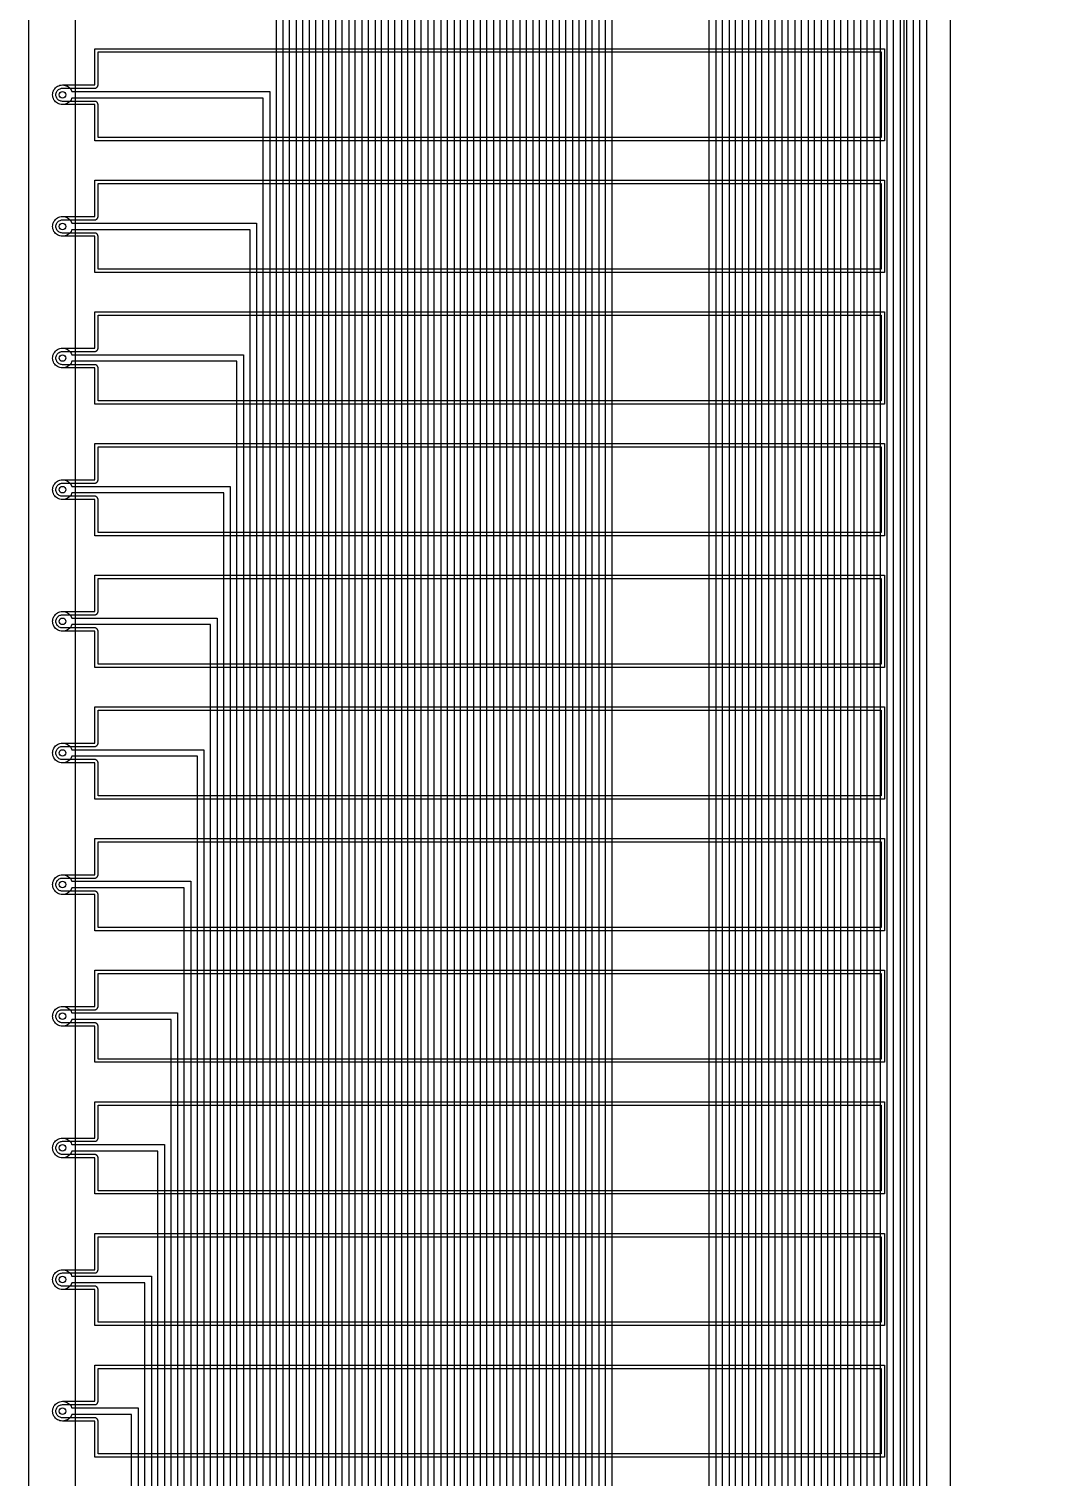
# Model space of a CAD drawing. Header units: millimetres. Extents: x -10 to 140, y -22 to 118.
# Drawn here: x -7.46 to 8.18, y 17.59 to 39.59 of the extents above; entities that cross this region are included whole.
import ezdxf

# ---------------------------------------------------------------- set-up
doc = ezdxf.new("R2010")
doc.units = ezdxf.units.MM
for name, color, linetype in [('COVERLAY_OPEN_L1', 3, 'Continuous'), ('CU_L1', 1, 'Continuous'), ('CU_L2', 5, 'Continuous'), ('OUTLINE', 7, 'Continuous'), ('VELOSTAT', 2, 'Continuous'), ('VIA', 6, 'Continuous')]:
    doc.layers.add(name, color=color, linetype=linetype)

msp = doc.modelspace()

# ---------------------------------------------------------------- linework, layer by layer
at = {"layer": 'COVERLAY_OPEN_L1'}
for points in [[(-7.037, 38.54), (-7.042, 38.551), (-7.046, 38.564), (-7.049, 38.576), (-7.05, 38.59), (-7.049, 38.603), (-7.046, 38.615), (-7.042, 38.628), (-7.037, 38.639), (-7.029, 38.65), (-7.021, 38.66), (-7.011, 38.669), (-7, 38.676), (-6.988, 38.682), (-6.976, 38.686), (-6.963, 38.689), (-6.948, 38.69), (-6.46, 38.69), (-6.455, 38.69), (-6.45, 38.69), (-6.445, 38.692), (-6.441, 38.693), (-6.436, 38.695), (-6.432, 38.698), (-6.428, 38.701), (-6.425, 38.704), (-6.421, 38.708), (-6.418, 38.712), (-6.416, 38.716), (-6.414, 38.72), (-6.412, 38.725), (-6.411, 38.73), (-6.41, 38.735), (-6.41, 38.739), (-6.41, 39.24), (5.49, 39.24), (5.49, 37.939), (-6.41, 37.939), (-6.41, 38.44), (-6.41, 38.444), (-6.411, 38.449), (-6.412, 38.454), (-6.414, 38.459), (-6.416, 38.463), (-6.418, 38.467), (-6.421, 38.471), (-6.425, 38.475), (-6.428, 38.478), (-6.432, 38.481), (-6.436, 38.484), (-6.441, 38.486), (-6.445, 38.487), (-6.45, 38.489), (-6.455, 38.489), (-6.46, 38.489), (-6.948, 38.489), (-6.963, 38.49), (-6.976, 38.493), (-6.988, 38.497), (-7, 38.503), (-7.011, 38.51), (-7.021, 38.519), (-7.029, 38.529), (-7.037, 38.54)], [(-7.037, 36.54), (-7.042, 36.551), (-7.046, 36.564), (-7.049, 36.576), (-7.05, 36.59), (-7.049, 36.603), (-7.046, 36.615), (-7.042, 36.628), (-7.037, 36.639), (-7.029, 36.65), (-7.021, 36.66), (-7.011, 36.669), (-7, 36.676), (-6.988, 36.682), (-6.976, 36.686), (-6.963, 36.689), (-6.948, 36.69), (-6.46, 36.69), (-6.455, 36.69), (-6.45, 36.69), (-6.445, 36.692), (-6.441, 36.693), (-6.436, 36.695), (-6.432, 36.698), (-6.428, 36.701), (-6.425, 36.704), (-6.421, 36.708), (-6.418, 36.712), (-6.416, 36.716), (-6.414, 36.72), (-6.412, 36.725), (-6.411, 36.73), (-6.41, 36.735), (-6.41, 36.739), (-6.41, 37.24), (5.49, 37.24), (5.49, 35.939), (-6.41, 35.939), (-6.41, 36.44), (-6.41, 36.444), (-6.411, 36.449), (-6.412, 36.454), (-6.414, 36.459), (-6.416, 36.463), (-6.418, 36.467), (-6.421, 36.471), (-6.425, 36.475), (-6.428, 36.478), (-6.432, 36.481), (-6.436, 36.484), (-6.441, 36.486), (-6.445, 36.487), (-6.45, 36.489), (-6.455, 36.489), (-6.46, 36.489), (-6.948, 36.489), (-6.963, 36.49), (-6.976, 36.493), (-6.988, 36.497), (-7, 36.503), (-7.011, 36.51), (-7.021, 36.519), (-7.029, 36.529), (-7.037, 36.54)], [(-7.037, 34.54), (-7.042, 34.551), (-7.046, 34.564), (-7.049, 34.576), (-7.05, 34.59), (-7.049, 34.603), (-7.046, 34.615), (-7.042, 34.628), (-7.037, 34.639), (-7.029, 34.65), (-7.021, 34.66), (-7.011, 34.669), (-7, 34.676), (-6.988, 34.682), (-6.976, 34.686), (-6.963, 34.689), (-6.948, 34.69), (-6.46, 34.69), (-6.455, 34.69), (-6.45, 34.69), (-6.445, 34.692), (-6.441, 34.693), (-6.436, 34.695), (-6.432, 34.698), (-6.428, 34.701), (-6.425, 34.704), (-6.421, 34.708), (-6.418, 34.712), (-6.416, 34.716), (-6.414, 34.72), (-6.412, 34.725), (-6.411, 34.73), (-6.41, 34.735), (-6.41, 34.739), (-6.41, 35.24), (5.49, 35.24), (5.49, 33.939), (-6.41, 33.939), (-6.41, 34.44), (-6.41, 34.444), (-6.411, 34.449), (-6.412, 34.454), (-6.414, 34.459), (-6.416, 34.463), (-6.418, 34.467), (-6.421, 34.471), (-6.425, 34.475), (-6.428, 34.478), (-6.432, 34.481), (-6.436, 34.484), (-6.441, 34.486), (-6.445, 34.487), (-6.45, 34.489), (-6.455, 34.489), (-6.46, 34.489), (-6.948, 34.489), (-6.963, 34.49), (-6.976, 34.493), (-6.988, 34.497), (-7, 34.503), (-7.011, 34.51), (-7.021, 34.519), (-7.029, 34.529), (-7.037, 34.54)], [(-7.037, 32.54), (-7.042, 32.551), (-7.046, 32.564), (-7.049, 32.576), (-7.05, 32.59), (-7.049, 32.603), (-7.046, 32.615), (-7.042, 32.628), (-7.037, 32.639), (-7.029, 32.65), (-7.021, 32.66), (-7.011, 32.669), (-7, 32.676), (-6.988, 32.682), (-6.976, 32.686), (-6.963, 32.689), (-6.948, 32.69), (-6.46, 32.69), (-6.455, 32.69), (-6.45, 32.69), (-6.445, 32.692), (-6.441, 32.693), (-6.436, 32.695), (-6.432, 32.698), (-6.428, 32.701), (-6.425, 32.704), (-6.421, 32.708), (-6.418, 32.712), (-6.416, 32.716), (-6.414, 32.72), (-6.412, 32.725), (-6.411, 32.73), (-6.41, 32.735), (-6.41, 32.739), (-6.41, 33.24), (5.49, 33.24), (5.49, 31.94), (-6.41, 31.94), (-6.41, 32.44), (-6.41, 32.444), (-6.411, 32.449), (-6.412, 32.454), (-6.414, 32.459), (-6.416, 32.463), (-6.418, 32.467), (-6.421, 32.471), (-6.425, 32.475), (-6.428, 32.478), (-6.432, 32.481), (-6.436, 32.484), (-6.441, 32.486), (-6.445, 32.487), (-6.45, 32.489), (-6.455, 32.489), (-6.46, 32.489), (-6.948, 32.489), (-6.963, 32.49), (-6.976, 32.493), (-6.988, 32.497), (-7, 32.503), (-7.011, 32.51), (-7.021, 32.519), (-7.029, 32.529), (-7.037, 32.54)], [(-7.029, 30.529), (-7.037, 30.54), (-7.042, 30.551), (-7.046, 30.564), (-7.049, 30.576), (-7.05, 30.59), (-7.049, 30.603), (-7.046, 30.615), (-7.042, 30.628), (-7.037, 30.639), (-7.029, 30.65), (-7.021, 30.66), (-7.011, 30.669), (-7, 30.676), (-6.988, 30.682), (-6.976, 30.686), (-6.963, 30.689), (-6.948, 30.69), (-6.46, 30.69), (-6.455, 30.69), (-6.45, 30.69), (-6.445, 30.692), (-6.441, 30.693), (-6.436, 30.695), (-6.432, 30.698), (-6.428, 30.701), (-6.425, 30.704), (-6.421, 30.708), (-6.418, 30.712), (-6.416, 30.716), (-6.414, 30.72), (-6.412, 30.725), (-6.411, 30.73), (-6.41, 30.735), (-6.41, 30.74), (-6.41, 31.24), (5.49, 31.24), (5.49, 29.94), (-6.41, 29.94), (-6.41, 30.44), (-6.41, 30.444), (-6.411, 30.449), (-6.412, 30.454), (-6.414, 30.459), (-6.416, 30.463), (-6.418, 30.467), (-6.421, 30.471), (-6.425, 30.475), (-6.428, 30.478), (-6.432, 30.481), (-6.436, 30.484), (-6.441, 30.486), (-6.445, 30.487), (-6.45, 30.489), (-6.455, 30.489), (-6.46, 30.49), (-6.948, 30.49), (-6.963, 30.49), (-6.976, 30.493), (-6.988, 30.497), (-7, 30.503), (-7.011, 30.51), (-7.021, 30.519), (-7.029, 30.529)], [(-7.037, 28.54), (-7.042, 28.551), (-7.046, 28.564), (-7.049, 28.576), (-7.05, 28.59), (-7.049, 28.603), (-7.046, 28.615), (-7.042, 28.628), (-7.037, 28.639), (-7.029, 28.65), (-7.021, 28.66), (-7.011, 28.669), (-7, 28.676), (-6.988, 28.682), (-6.976, 28.686), (-6.963, 28.689), (-6.948, 28.69), (-6.46, 28.69), (-6.455, 28.69), (-6.45, 28.69), (-6.445, 28.692), (-6.441, 28.693), (-6.436, 28.695), (-6.432, 28.698), (-6.428, 28.701), (-6.425, 28.704), (-6.421, 28.708), (-6.418, 28.712), (-6.416, 28.716), (-6.414, 28.72), (-6.412, 28.725), (-6.411, 28.73), (-6.41, 28.735), (-6.41, 28.74), (-6.41, 29.24), (5.49, 29.24), (5.49, 27.94), (-6.41, 27.94), (-6.41, 28.44), (-6.41, 28.444), (-6.411, 28.449), (-6.412, 28.454), (-6.414, 28.459), (-6.416, 28.463), (-6.418, 28.467), (-6.421, 28.471), (-6.425, 28.475), (-6.428, 28.478), (-6.432, 28.481), (-6.436, 28.484), (-6.441, 28.486), (-6.445, 28.487), (-6.45, 28.489), (-6.455, 28.489), (-6.46, 28.49), (-6.948, 28.49), (-6.963, 28.49), (-6.976, 28.493), (-6.988, 28.497), (-7, 28.503), (-7.011, 28.51), (-7.021, 28.519), (-7.029, 28.529), (-7.037, 28.54)], [(-7.037, 26.54), (-7.042, 26.551), (-7.046, 26.564), (-7.049, 26.576), (-7.05, 26.59), (-7.049, 26.603), (-7.046, 26.615), (-7.042, 26.628), (-7.037, 26.639), (-7.029, 26.65), (-7.021, 26.66), (-7.011, 26.669), (-7, 26.676), (-6.988, 26.682), (-6.976, 26.686), (-6.963, 26.689), (-6.948, 26.69), (-6.46, 26.69), (-6.455, 26.69), (-6.45, 26.69), (-6.445, 26.692), (-6.441, 26.693), (-6.436, 26.695), (-6.432, 26.698), (-6.428, 26.701), (-6.425, 26.704), (-6.421, 26.708), (-6.418, 26.712), (-6.416, 26.716), (-6.414, 26.72), (-6.412, 26.725), (-6.411, 26.73), (-6.41, 26.735), (-6.41, 26.74), (-6.41, 27.24), (5.49, 27.24), (5.49, 25.94), (-6.41, 25.94), (-6.41, 26.44), (-6.41, 26.444), (-6.411, 26.449), (-6.412, 26.454), (-6.414, 26.459), (-6.416, 26.463), (-6.418, 26.467), (-6.421, 26.471), (-6.425, 26.475), (-6.428, 26.478), (-6.432, 26.481), (-6.436, 26.484), (-6.441, 26.486), (-6.445, 26.487), (-6.45, 26.489), (-6.455, 26.489), (-6.46, 26.49), (-6.948, 26.49), (-6.963, 26.49), (-6.976, 26.493), (-6.988, 26.497), (-7, 26.503), (-7.011, 26.51), (-7.021, 26.519), (-7.029, 26.529), (-7.037, 26.54)], [(-7.037, 24.54), (-7.042, 24.551), (-7.046, 24.564), (-7.049, 24.576), (-7.05, 24.59), (-7.049, 24.603), (-7.046, 24.615), (-7.042, 24.628), (-7.037, 24.639), (-7.029, 24.65), (-7.021, 24.66), (-7.011, 24.669), (-7, 24.676), (-6.988, 24.682), (-6.976, 24.686), (-6.963, 24.689), (-6.948, 24.69), (-6.46, 24.69), (-6.455, 24.69), (-6.45, 24.69), (-6.445, 24.692), (-6.441, 24.693), (-6.436, 24.695), (-6.432, 24.698), (-6.428, 24.701), (-6.425, 24.704), (-6.421, 24.708), (-6.418, 24.712), (-6.416, 24.716), (-6.414, 24.72), (-6.412, 24.725), (-6.411, 24.73), (-6.41, 24.735), (-6.41, 24.74), (-6.41, 25.24), (5.49, 25.24), (5.49, 23.94), (-6.41, 23.94), (-6.41, 24.44), (-6.41, 24.444), (-6.411, 24.449), (-6.412, 24.454), (-6.414, 24.459), (-6.416, 24.463), (-6.418, 24.467), (-6.421, 24.471), (-6.425, 24.475), (-6.428, 24.478), (-6.432, 24.481), (-6.436, 24.484), (-6.441, 24.486), (-6.445, 24.487), (-6.45, 24.489), (-6.455, 24.489), (-6.46, 24.49), (-6.948, 24.49), (-6.963, 24.49), (-6.976, 24.493), (-6.988, 24.497), (-7, 24.503), (-7.011, 24.51), (-7.021, 24.519), (-7.029, 24.529), (-7.037, 24.54)], [(-7.037, 22.54), (-7.042, 22.551), (-7.046, 22.564), (-7.049, 22.576), (-7.05, 22.59), (-7.049, 22.603), (-7.046, 22.615), (-7.042, 22.628), (-7.037, 22.639), (-7.029, 22.65), (-7.021, 22.66), (-7.011, 22.669), (-7, 22.676), (-6.988, 22.682), (-6.976, 22.686), (-6.963, 22.689), (-6.948, 22.69), (-6.46, 22.69), (-6.455, 22.69), (-6.45, 22.69), (-6.445, 22.692), (-6.441, 22.693), (-6.436, 22.695), (-6.432, 22.698), (-6.428, 22.701), (-6.425, 22.704), (-6.421, 22.708), (-6.418, 22.712), (-6.416, 22.716), (-6.414, 22.72), (-6.412, 22.725), (-6.411, 22.73), (-6.41, 22.735), (-6.41, 22.74), (-6.41, 23.24), (5.49, 23.24), (5.49, 21.94), (-6.41, 21.94), (-6.41, 22.44), (-6.41, 22.444), (-6.411, 22.449), (-6.412, 22.454), (-6.414, 22.459), (-6.416, 22.463), (-6.418, 22.467), (-6.421, 22.471), (-6.425, 22.475), (-6.428, 22.478), (-6.432, 22.481), (-6.436, 22.484), (-6.441, 22.486), (-6.445, 22.487), (-6.45, 22.489), (-6.455, 22.489), (-6.46, 22.49), (-6.948, 22.49), (-6.963, 22.49), (-6.976, 22.493), (-6.988, 22.497), (-7, 22.503), (-7.011, 22.51), (-7.021, 22.519), (-7.029, 22.529), (-7.037, 22.54)], [(-7.037, 20.54), (-7.042, 20.551), (-7.046, 20.564), (-7.049, 20.576), (-7.05, 20.59), (-7.049, 20.603), (-7.046, 20.615), (-7.042, 20.628), (-7.037, 20.639), (-7.029, 20.65), (-7.021, 20.66), (-7.011, 20.669), (-7, 20.676), (-6.988, 20.682), (-6.976, 20.686), (-6.963, 20.689), (-6.948, 20.69), (-6.46, 20.69), (-6.455, 20.69), (-6.45, 20.69), (-6.445, 20.692), (-6.441, 20.693), (-6.436, 20.695), (-6.432, 20.698), (-6.428, 20.701), (-6.425, 20.704), (-6.421, 20.708), (-6.418, 20.712), (-6.416, 20.716), (-6.414, 20.72), (-6.412, 20.725), (-6.411, 20.73), (-6.41, 20.735), (-6.41, 20.74), (-6.41, 21.24), (5.49, 21.24), (5.49, 19.94), (-6.41, 19.94), (-6.41, 20.44), (-6.41, 20.444), (-6.411, 20.449), (-6.412, 20.454), (-6.414, 20.459), (-6.416, 20.463), (-6.418, 20.467), (-6.421, 20.471), (-6.425, 20.475), (-6.428, 20.478), (-6.432, 20.481), (-6.436, 20.484), (-6.441, 20.486), (-6.445, 20.487), (-6.45, 20.489), (-6.455, 20.489), (-6.46, 20.49), (-6.948, 20.49), (-6.963, 20.49), (-6.976, 20.493), (-6.988, 20.497), (-7, 20.503), (-7.011, 20.51), (-7.021, 20.519), (-7.029, 20.529), (-7.037, 20.54)], [(-7.037, 18.54), (-7.042, 18.551), (-7.046, 18.564), (-7.049, 18.576), (-7.05, 18.59), (-7.049, 18.603), (-7.046, 18.615), (-7.042, 18.628), (-7.037, 18.639), (-7.029, 18.65), (-7.021, 18.66), (-7.011, 18.669), (-7, 18.676), (-6.988, 18.682), (-6.976, 18.686), (-6.963, 18.689), (-6.948, 18.69), (-6.46, 18.69), (-6.455, 18.69), (-6.45, 18.69), (-6.445, 18.692), (-6.441, 18.693), (-6.436, 18.695), (-6.432, 18.698), (-6.428, 18.701), (-6.425, 18.704), (-6.421, 18.708), (-6.418, 18.712), (-6.416, 18.716), (-6.414, 18.72), (-6.412, 18.725), (-6.411, 18.73), (-6.41, 18.735), (-6.41, 18.74), (-6.41, 19.24), (5.49, 19.24), (5.49, 17.94), (-6.41, 17.94), (-6.41, 18.44), (-6.41, 18.444), (-6.411, 18.449), (-6.412, 18.454), (-6.414, 18.459), (-6.416, 18.463), (-6.418, 18.467), (-6.421, 18.471), (-6.425, 18.475), (-6.428, 18.478), (-6.432, 18.481), (-6.436, 18.484), (-6.441, 18.486), (-6.445, 18.487), (-6.45, 18.489), (-6.455, 18.489), (-6.46, 18.49), (-6.948, 18.49), (-6.963, 18.49), (-6.976, 18.493), (-6.988, 18.497), (-7, 18.503), (-7.011, 18.51), (-7.021, 18.519), (-7.029, 18.529), (-7.037, 18.54)]]:
    msp.add_lwpolyline(points, close=True, dxfattribs=at)
at = {"layer": 'CU_L1'}
for points in [[(-6.97, 38.441), (-6.989, 38.445), (-7.007, 38.451), (-7.025, 38.46), (-7.041, 38.47), (-7.056, 38.483), (-7.069, 38.498), (-7.08, 38.514), (-7.089, 38.532), (-7.095, 38.551), (-7.099, 38.57), (-7.1, 38.59), (-7.099, 38.609), (-7.095, 38.628), (-7.089, 38.647), (-7.08, 38.665), (-7.069, 38.681), (-7.056, 38.696), (-7.041, 38.709), (-7.025, 38.719), (-7.007, 38.728), (-6.989, 38.734), (-6.97, 38.738), (-6.95, 38.739), (-6.46, 38.739), (-6.46, 39.29), (5.54, 39.29), (5.54, 37.889), (-6.46, 37.889), (-6.46, 38.44), (-6.95, 38.44), (-6.97, 38.441)], [(-6.97, 36.441), (-6.989, 36.445), (-7.007, 36.451), (-7.025, 36.46), (-7.041, 36.47), (-7.056, 36.483), (-7.069, 36.498), (-7.08, 36.514), (-7.089, 36.532), (-7.095, 36.551), (-7.099, 36.57), (-7.1, 36.59), (-7.099, 36.609), (-7.095, 36.628), (-7.089, 36.647), (-7.08, 36.665), (-7.069, 36.681), (-7.056, 36.696), (-7.041, 36.709), (-7.025, 36.719), (-7.007, 36.728), (-6.989, 36.734), (-6.97, 36.738), (-6.95, 36.739), (-6.46, 36.739), (-6.46, 37.29), (5.54, 37.29), (5.54, 35.889), (-6.46, 35.889), (-6.46, 36.44), (-6.95, 36.44), (-6.97, 36.441)], [(-6.97, 34.441), (-6.989, 34.445), (-7.007, 34.451), (-7.025, 34.46), (-7.041, 34.47), (-7.056, 34.483), (-7.069, 34.498), (-7.08, 34.514), (-7.089, 34.532), (-7.095, 34.551), (-7.099, 34.57), (-7.1, 34.59), (-7.099, 34.609), (-7.095, 34.628), (-7.089, 34.647), (-7.08, 34.665), (-7.069, 34.681), (-7.056, 34.696), (-7.041, 34.709), (-7.025, 34.719), (-7.007, 34.728), (-6.989, 34.734), (-6.97, 34.738), (-6.95, 34.739), (-6.46, 34.739), (-6.46, 35.29), (5.54, 35.29), (5.54, 33.889), (-6.46, 33.889), (-6.46, 34.44), (-6.95, 34.44), (-6.97, 34.441)], [(-6.97, 32.441), (-6.989, 32.445), (-7.007, 32.451), (-7.025, 32.46), (-7.041, 32.47), (-7.056, 32.483), (-7.069, 32.498), (-7.08, 32.514), (-7.089, 32.532), (-7.095, 32.551), (-7.099, 32.57), (-7.1, 32.59), (-7.099, 32.609), (-7.095, 32.628), (-7.089, 32.647), (-7.08, 32.665), (-7.069, 32.681), (-7.056, 32.696), (-7.041, 32.709), (-7.025, 32.719), (-7.007, 32.728), (-6.989, 32.734), (-6.97, 32.738), (-6.95, 32.739), (-6.46, 32.739), (-6.46, 33.29), (5.54, 33.29), (5.54, 31.89), (-6.46, 31.89), (-6.46, 32.44), (-6.95, 32.44), (-6.97, 32.441)], [(-6.97, 30.441), (-6.989, 30.445), (-7.007, 30.451), (-7.025, 30.46), (-7.041, 30.47), (-7.056, 30.483), (-7.069, 30.498), (-7.08, 30.515), (-7.089, 30.532), (-7.095, 30.551), (-7.099, 30.57), (-7.1, 30.59), (-7.099, 30.609), (-7.095, 30.628), (-7.089, 30.647), (-7.08, 30.665), (-7.069, 30.681), (-7.056, 30.696), (-7.041, 30.709), (-7.025, 30.719), (-7.007, 30.728), (-6.989, 30.734), (-6.97, 30.738), (-6.95, 30.74), (-6.46, 30.74), (-6.46, 31.29), (5.54, 31.29), (5.54, 29.89), (-6.46, 29.89), (-6.46, 30.44), (-6.95, 30.44), (-6.97, 30.441)], [(-6.97, 28.441), (-6.989, 28.445), (-7.007, 28.451), (-7.025, 28.46), (-7.041, 28.47), (-7.056, 28.483), (-7.069, 28.498), (-7.08, 28.515), (-7.089, 28.532), (-7.095, 28.551), (-7.099, 28.57), (-7.1, 28.59), (-7.099, 28.609), (-7.095, 28.628), (-7.089, 28.647), (-7.08, 28.665), (-7.069, 28.681), (-7.056, 28.696), (-7.041, 28.709), (-7.025, 28.719), (-7.007, 28.728), (-6.989, 28.734), (-6.97, 28.738), (-6.95, 28.74), (-6.46, 28.74), (-6.46, 29.29), (5.54, 29.29), (5.54, 27.89), (-6.46, 27.89), (-6.46, 28.44), (-6.95, 28.44), (-6.97, 28.441)], [(-6.97, 26.441), (-6.989, 26.445), (-7.007, 26.451), (-7.025, 26.46), (-7.041, 26.47), (-7.056, 26.483), (-7.069, 26.498), (-7.08, 26.515), (-7.089, 26.532), (-7.095, 26.551), (-7.099, 26.57), (-7.1, 26.59), (-7.099, 26.609), (-7.095, 26.628), (-7.089, 26.647), (-7.08, 26.665), (-7.069, 26.681), (-7.056, 26.696), (-7.041, 26.709), (-7.025, 26.719), (-7.007, 26.728), (-6.989, 26.734), (-6.97, 26.738), (-6.95, 26.74), (-6.46, 26.74), (-6.46, 27.29), (5.54, 27.29), (5.54, 25.89), (-6.46, 25.89), (-6.46, 26.44), (-6.95, 26.44), (-6.97, 26.441)], [(-6.97, 24.441), (-6.989, 24.445), (-7.007, 24.451), (-7.025, 24.46), (-7.041, 24.47), (-7.056, 24.483), (-7.069, 24.498), (-7.08, 24.515), (-7.089, 24.532), (-7.095, 24.551), (-7.099, 24.57), (-7.1, 24.59), (-7.099, 24.609), (-7.095, 24.628), (-7.089, 24.647), (-7.08, 24.665), (-7.069, 24.681), (-7.056, 24.696), (-7.041, 24.709), (-7.025, 24.719), (-7.007, 24.728), (-6.989, 24.734), (-6.97, 24.738), (-6.95, 24.74), (-6.46, 24.74), (-6.46, 25.29), (5.54, 25.29), (5.54, 23.89), (-6.46, 23.89), (-6.46, 24.44), (-6.95, 24.44), (-6.97, 24.441)], [(-6.97, 22.441), (-6.989, 22.445), (-7.007, 22.451), (-7.025, 22.46), (-7.041, 22.47), (-7.056, 22.483), (-7.069, 22.498), (-7.08, 22.515), (-7.089, 22.532), (-7.095, 22.551), (-7.099, 22.57), (-7.1, 22.59), (-7.099, 22.609), (-7.095, 22.628), (-7.089, 22.647), (-7.08, 22.665), (-7.069, 22.681), (-7.056, 22.696), (-7.041, 22.709), (-7.025, 22.719), (-7.007, 22.728), (-6.989, 22.734), (-6.97, 22.738), (-6.95, 22.74), (-6.46, 22.74), (-6.46, 23.29), (5.54, 23.29), (5.54, 21.89), (-6.46, 21.89), (-6.46, 22.44), (-6.95, 22.44), (-6.97, 22.441)], [(-6.97, 20.441), (-6.989, 20.445), (-7.007, 20.451), (-7.025, 20.46), (-7.041, 20.47), (-7.056, 20.483), (-7.069, 20.498), (-7.08, 20.515), (-7.089, 20.532), (-7.095, 20.551), (-7.099, 20.57), (-7.1, 20.59), (-7.099, 20.609), (-7.095, 20.628), (-7.089, 20.647), (-7.08, 20.665), (-7.069, 20.681), (-7.056, 20.696), (-7.041, 20.709), (-7.025, 20.719), (-7.007, 20.728), (-6.989, 20.734), (-6.97, 20.738), (-6.95, 20.74), (-6.46, 20.74), (-6.46, 21.29), (5.54, 21.29), (5.54, 19.89), (-6.46, 19.89), (-6.46, 20.44), (-6.95, 20.44), (-6.97, 20.441)], [(-6.97, 18.441), (-6.989, 18.445), (-7.007, 18.451), (-7.025, 18.46), (-7.041, 18.47), (-7.056, 18.483), (-7.069, 18.498), (-7.08, 18.515), (-7.089, 18.532), (-7.095, 18.551), (-7.099, 18.57), (-7.1, 18.59), (-7.099, 18.609), (-7.095, 18.628), (-7.089, 18.647), (-7.08, 18.665), (-7.069, 18.681), (-7.056, 18.696), (-7.041, 18.709), (-7.025, 18.719), (-7.007, 18.728), (-6.989, 18.734), (-6.97, 18.738), (-6.95, 18.74), (-6.46, 18.74), (-6.46, 19.29), (5.54, 19.29), (5.54, 17.89), (-6.46, 17.89), (-6.46, 18.44), (-6.95, 18.44), (-6.97, 18.441)]]:
    msp.add_lwpolyline(points, close=True, dxfattribs=at)
at = {"layer": 'CU_L2'}
for points in [[(6.18, 98.589), (6.18, 0), (6.18, -5.05), (8.14, -5.05), (8.14, -15.63), (8.18, -15.63), (8.18, -18.13), (8.18, -18.13), (8.14, -18.13), (8.04, -18.13), (8, -18.13), (8, -15.63), (8.04, -15.63), (8.04, -5.15), (6.08, -5.15), (6.08, 0), (6.08, 98.489)], [(5.98, 98.389), (5.98, 0), (5.98, -5.25), (7.84, -5.25), (7.84, -15.63), (7.88, -15.63), (7.88, -18.13), (7.88, -18.13), (7.84, -18.13), (7.74, -18.13), (7.7, -18.13), (7.7, -15.63), (7.74, -15.63), (7.74, -5.35), (5.88, -5.35), (5.88, 0), (5.88, 98.289)], [(5.78, 98.189), (5.78, 0), (5.78, -5.45), (7.54, -5.45), (7.54, -15.63), (7.58, -15.63), (7.58, -18.13), (7.58, -18.13), (7.54, -18.13), (7.44, -18.13), (7.4, -18.13), (7.4, -15.63), (7.44, -15.63), (7.44, -5.55), (5.68, -5.55), (5.68, 0), (5.68, 98.089)], [(5.58, 97.989), (5.58, 0), (5.58, -5.65), (7.24, -5.65), (7.24, -15.63), (7.28, -15.63), (7.28, -18.13), (7.28, -18.13), (7.24, -18.13), (7.14, -18.13), (7.1, -18.13), (7.1, -15.63), (7.14, -15.63), (7.14, -5.75), (5.48, -5.75), (5.48, 0), (5.48, 97.889)], [(5.38, 97.789), (5.38, 0), (5.38, -5.85), (6.94, -5.85), (6.94, -15.63), (6.98, -15.63), (6.98, -18.13), (6.98, -18.13), (6.94, -18.13), (6.84, -18.13), (6.8, -18.13), (6.8, -15.63), (6.84, -15.63), (6.84, -5.95), (5.28, -5.95), (5.28, 0), (5.28, 97.689)], [(5.18, 97.589), (5.18, 0), (5.18, -6.05), (6.64, -6.05), (6.64, -15.63), (6.68, -15.63), (6.68, -18.13), (6.68, -18.13), (6.64, -18.13), (6.54, -18.13), (6.5, -18.13), (6.5, -15.63), (6.54, -15.63), (6.54, -6.15), (5.08, -6.15), (5.08, 0), (5.08, 97.489)], [(4.98, 97.389), (4.98, 0), (4.98, -6.25), (6.34, -6.25), (6.34, -15.63), (6.38, -15.63), (6.38, -18.13), (6.38, -18.13), (6.34, -18.13), (6.24, -18.13), (6.2, -18.13), (6.2, -15.63), (6.24, -15.63), (6.24, -6.35), (4.88, -6.35), (4.88, 0), (4.88, 97.289)], [(4.78, 97.189), (4.78, 0), (4.78, -6.45), (6.04, -6.45), (6.04, -15.63), (6.08, -15.63), (6.08, -18.13), (6.08, -18.13), (6.04, -18.13), (5.94, -18.13), (5.9, -18.13), (5.9, -15.63), (5.94, -15.63), (5.94, -6.55), (4.68, -6.55), (4.68, 0), (4.68, 97.089)], [(4.58, 96.989), (4.58, 0), (4.58, -6.65), (5.74, -6.65), (5.74, -15.63), (5.78, -15.63), (5.78, -18.13), (5.78, -18.13), (5.74, -18.13), (5.64, -18.13), (5.6, -18.13), (5.6, -15.63), (5.64, -15.63), (5.64, -6.75), (4.48, -6.75), (4.48, 0), (4.48, 96.889)], [(4.18, 96.589), (4.18, 0), (4.18, -7.05), (5.14, -7.05), (5.14, -15.63), (5.18, -15.63), (5.18, -18.13), (5.18, -18.13), (5.14, -18.13), (5.04, -18.13), (5, -18.13), (5, -15.63), (5.04, -15.63), (5.04, -7.15), (4.08, -7.15), (4.08, 0), (4.08, 96.489)], [(4.38, 96.789), (4.38, 0), (4.38, -6.85), (5.44, -6.85), (5.44, -15.63), (5.48, -15.63), (5.48, -18.13), (5.48, -18.13), (5.44, -18.13), (5.34, -18.13), (5.3, -18.13), (5.3, -15.63), (5.34, -15.63), (5.34, -6.95), (4.28, -6.95), (4.28, 0), (4.28, 96.689)], [(3.98, 96.389), (3.98, 0), (3.98, -7.25), (4.84, -7.25), (4.84, -15.63), (4.88, -15.63), (4.88, -18.13), (4.88, -18.13), (4.84, -18.13), (4.74, -18.13), (4.7, -18.13), (4.7, -15.63), (4.74, -15.63), (4.74, -7.35), (3.88, -7.35), (3.88, 0), (3.88, 96.289)], [(3.78, 96.189), (3.78, 0), (3.78, -7.45), (4.54, -7.45), (4.54, -15.63), (4.58, -15.63), (4.58, -18.13), (4.58, -18.13), (4.54, -18.13), (4.44, -18.13), (4.4, -18.13), (4.4, -15.63), (4.44, -15.63), (4.44, -7.55), (3.68, -7.55), (3.68, 0), (3.68, 96.089)], [(3.58, 95.989), (3.58, 0), (3.58, -7.65), (4.24, -7.65), (4.24, -15.63), (4.28, -15.63), (4.28, -18.13), (4.28, -18.13), (4.24, -18.13), (4.14, -18.13), (4.1, -18.13), (4.1, -15.63), (4.14, -15.63), (4.14, -7.75), (3.48, -7.75), (3.48, 0), (3.48, 95.889)], [(3.38, 95.789), (3.38, 0), (3.38, -7.85), (3.94, -7.85), (3.94, -15.63), (3.98, -15.63), (3.98, -18.13), (3.98, -18.13), (3.94, -18.13), (3.84, -18.13), (3.8, -18.13), (3.8, -15.63), (3.84, -15.63), (3.84, -7.95), (3.28, -7.95), (3.28, 0), (3.28, 95.689)], [(3.18, 95.589), (3.18, 0), (3.18, -8.05), (3.64, -8.05), (3.64, -15.63), (3.68, -15.63), (3.68, -18.13), (3.68, -18.13), (3.64, -18.13), (3.54, -18.13), (3.5, -18.13), (3.5, -15.63), (3.54, -15.63), (3.54, -8.15), (3.08, -8.15), (3.08, 0), (3.08, 95.489)], [(2.98, 95.389), (2.98, 0), (2.98, -8.25), (3.34, -8.25), (3.34, -15.63), (3.38, -15.63), (3.38, -18.13), (3.38, -18.13), (3.34, -18.13), (3.24, -18.13), (3.2, -18.13), (3.2, -15.63), (3.24, -15.63), (3.24, -8.35), (2.88, -8.35), (2.88, 0), (2.88, 95.289)], [(1.4, 90.639), (1.4, 0), (1.4, -8.45), (3.04, -8.45), (3.04, -15.63), (3.08, -15.63), (3.08, -18.13), (3.08, -18.13), (3.04, -18.13), (2.94, -18.13), (2.9, -18.13), (2.9, -15.63), (2.94, -15.63), (2.94, -8.55), (1.3, -8.55), (1.3, 0), (1.3, 90.54)], [(1.2, 88.639), (1.2, 0), (1.2, -8.65), (2.74, -8.65), (2.74, -15.63), (2.78, -15.63), (2.78, -18.13), (2.78, -18.13), (2.74, -18.13), (2.64, -18.13), (2.6, -18.13), (2.6, -15.63), (2.64, -15.63), (2.64, -8.75), (1.1, -8.75), (1.1, 0), (1.1, 88.54)], [(1, 86.639), (1, 0), (1, -8.85), (2.44, -8.85), (2.44, -15.63), (2.48, -15.63), (2.48, -18.13), (2.48, -18.13), (2.44, -18.13), (2.34, -18.13), (2.3, -18.13), (2.3, -15.63), (2.34, -15.63), (2.34, -8.95), (0.9, -8.95), (0.9, 0), (0.9, 86.54)], [(0.8, 84.639), (0.8, 0), (0.8, -9.05), (2.14, -9.05), (2.14, -15.63), (2.18, -15.63), (2.18, -18.13), (2.18, -18.13), (2.14, -18.13), (2.04, -18.13), (2, -18.13), (2, -15.63), (2.04, -15.63), (2.04, -9.15), (0.7, -9.15), (0.7, 0), (0.7, 84.54)], [(0.6, 82.639), (0.6, 0), (0.6, -9.25), (1.84, -9.25), (1.84, -15.63), (1.88, -15.63), (1.88, -18.13), (1.88, -18.13), (1.84, -18.13), (1.74, -18.13), (1.7, -18.13), (1.7, -15.63), (1.74, -15.63), (1.74, -9.35), (0.5, -9.35), (0.5, 0), (0.5, 82.54)], [(0.4, 80.639), (0.4, 0), (0.4, -9.45), (1.54, -9.45), (1.54, -15.63), (1.58, -15.63), (1.58, -18.13), (1.58, -18.13), (1.54, -18.13), (1.44, -18.13), (1.4, -18.13), (1.4, -15.63), (1.44, -15.63), (1.44, -9.55), (0.3, -9.55), (0.3, 0), (0.3, 80.54)], [(0.2, 78.639), (0.2, 0), (0.2, -9.65), (1.24, -9.65), (1.24, -15.63), (1.28, -15.63), (1.28, -18.13), (1.28, -18.13), (1.24, -18.13), (1.14, -18.13), (1.1, -18.13), (1.1, -15.63), (1.14, -15.63), (1.14, -9.75), (0.1, -9.75), (0.1, 0), (0.1, 0), (0.1, 78.54)], [(0, 76.639), (0, 0), (0, 0), (0, -9.85), (0.94, -9.85), (0.94, -15.63), (0.98, -15.63), (0.98, -18.13), (0.98, -18.13), (0.94, -18.13), (0.84, -18.13), (0.8, -18.13), (0.8, -15.63), (0.84, -15.63), (0.84, -9.95), (-0.1, -9.95), (-0.1, 0), (-0.1, 0), (-0.1, 76.54)], [(-0.2, 74.639), (-0.2, 0), (-0.2, -10.05), (0.64, -10.05), (0.64, -15.63), (0.68, -15.63), (0.68, -18.13), (0.68, -18.13), (0.64, -18.13), (0.54, -18.13), (0.5, -18.13), (0.5, -15.63), (0.54, -15.63), (0.54, -10.15), (-0.3, -10.15), (-0.3, 0), (-0.3, 74.54)], [(-0.4, 72.639), (-0.4, 0), (-0.4, -10.25), (0.34, -10.25), (0.34, -15.63), (0.38, -15.63), (0.38, -18.13), (0.38, -18.13), (0.34, -18.13), (0.24, -18.13), (0.2, -18.13), (0.2, -15.63), (0.24, -15.63), (0.24, -10.35), (-0.5, -10.35), (-0.5, 0), (-0.5, 72.54)], [(-0.6, 70.639), (-0.6, 0), (-0.6, -10.45), (0.04, -10.45), (0.04, -15.63), (0.08, -15.63), (0.08, -18.13), (0.08, -18.13), (0.04, -18.13), (-0.06, -18.13), (-0.1, -18.13), (-0.1, -15.63), (-0.06, -15.63), (-0.06, -10.55), (-0.7, -10.55), (-0.7, 0), (-0.7, 70.54)], [(-0.8, 68.639), (-0.8, 0), (-0.8, -10.65), (-0.26, -10.65), (-0.26, -15.63), (-0.22, -15.63), (-0.22, -18.13), (-0.22, -18.13), (-0.26, -18.13), (-0.36, -18.13), (-0.4, -18.13), (-0.4, -15.63), (-0.36, -15.63), (-0.36, -10.75), (-0.9, -10.75), (-0.9, 0), (-0.9, 68.54)], [(-1, 66.639), (-1, 0), (-1, -10.85), (-0.56, -10.85), (-0.56, -15.63), (-0.52, -15.63), (-0.52, -18.13), (-0.52, -18.13), (-0.56, -18.13), (-0.66, -18.13), (-0.7, -18.13), (-0.7, -15.63), (-0.66, -15.63), (-0.66, -10.95), (-1.1, -10.95), (-1.1, 0), (-1.1, 66.54)], [(-1.2, 64.639), (-1.2, 0), (-1.2, -11.05), (-0.86, -11.05), (-0.86, -15.63), (-0.82, -15.63), (-0.82, -18.13), (-0.82, -18.13), (-0.86, -18.13), (-0.96, -18.13), (-1, -18.13), (-1, -15.63), (-0.96, -15.63), (-0.96, -11.15), (-1.3, -11.15), (-1.3, 0), (-1.3, 64.54)], [(-1.4, 62.639), (-1.4, 0), (-1.4, -11.25), (-1.16, -11.25), (-1.16, -15.63), (-1.12, -15.63), (-1.12, -18.13), (-1.12, -18.13), (-1.16, -18.13), (-1.26, -18.13), (-1.3, -18.13), (-1.3, -15.63), (-1.26, -15.63), (-1.26, -11.35), (-1.5, -11.35), (-1.5, 0), (-1.5, 62.54)], [(-1.6, 60.639), (-1.6, 0), (-1.6, -11.45), (-1.46, -11.45), (-1.46, -15.63), (-1.42, -15.63), (-1.42, -18.13), (-1.42, -18.13), (-1.46, -18.13), (-1.56, -18.13), (-1.6, -18.13), (-1.6, -15.63), (-1.56, -15.63), (-1.56, -11.55), (-1.7, -11.55), (-1.7, 0), (-1.7, 60.54)], [(-1.8, 58.639), (-1.8, 0), (-1.8, -11.65), (-1.76, -11.65), (-1.76, -15.63), (-1.72, -15.63), (-1.72, -18.13), (-1.72, -18.13), (-1.76, -18.13), (-1.86, -18.13), (-1.9, -18.13), (-1.9, -15.63), (-1.86, -15.63), (-1.86, -11.75), (-1.9, -11.75), (-1.9, 0), (-1.9, 58.54)], [(-2, 56.639), (-2, 0), (-2, -9.75), (-2.06, -9.75), (-2.06, -15.63), (-2.02, -15.63), (-2.02, -18.13), (-2.02, -18.13), (-2.06, -18.13), (-2.16, -18.13), (-2.2, -18.13), (-2.2, -15.63), (-2.16, -15.63), (-2.16, -9.65), (-2.1, -9.65), (-2.1, 0), (-2.1, 56.54)], [(-2.2, 54.639), (-2.2, 0), (-2.2, -9.55), (-2.36, -9.55), (-2.36, -15.63), (-2.32, -15.63), (-2.32, -18.13), (-2.32, -18.13), (-2.36, -18.13), (-2.46, -18.13), (-2.5, -18.13), (-2.5, -15.63), (-2.46, -15.63), (-2.46, -9.45), (-2.3, -9.45), (-2.3, 0), (-2.3, 54.54)], [(-2.4, 52.639), (-2.4, 0), (-2.4, -9.35), (-2.66, -9.35), (-2.66, -15.63), (-2.62, -15.63), (-2.62, -18.13), (-2.62, -18.13), (-2.66, -18.13), (-2.76, -18.13), (-2.8, -18.13), (-2.8, -15.63), (-2.76, -15.63), (-2.76, -9.25), (-2.5, -9.25), (-2.5, 0), (-2.5, 52.54)], [(-2.6, 50.639), (-2.6, 0), (-2.6, -9.15), (-2.96, -9.15), (-2.96, -15.63), (-2.92, -15.63), (-2.92, -18.13), (-2.92, -18.13), (-2.96, -18.13), (-3.06, -18.13), (-3.1, -18.13), (-3.1, -15.63), (-3.06, -15.63), (-3.06, -9.05), (-2.7, -9.05), (-2.7, 0), (-2.7, 50.54)], [(-2.8, 48.639), (-2.8, 0), (-2.8, -8.95), (-3.26, -8.95), (-3.26, -15.63), (-3.22, -15.63), (-3.22, -18.13), (-3.22, -18.13), (-3.26, -18.13), (-3.36, -18.13), (-3.4, -18.13), (-3.4, -15.63), (-3.36, -15.63), (-3.36, -8.85), (-2.9, -8.85), (-2.9, 0), (-2.9, 48.54)], [(-3, 46.639), (-3, 0), (-3, -8.75), (-3.56, -8.75), (-3.56, -15.63), (-3.52, -15.63), (-3.52, -18.13), (-3.52, -18.13), (-3.56, -18.13), (-3.66, -18.13), (-3.7, -18.13), (-3.7, -15.63), (-3.66, -15.63), (-3.66, -8.65), (-3.1, -8.65), (-3.1, 0), (-3.1, 46.54)], [(-3.2, 44.639), (-3.2, 0), (-3.2, -8.55), (-3.86, -8.55), (-3.86, -15.63), (-3.82, -15.63), (-3.82, -18.13), (-3.82, -18.13), (-3.86, -18.13), (-3.96, -18.13), (-4, -18.13), (-4, -15.63), (-3.96, -15.63), (-3.96, -8.45), (-3.3, -8.45), (-3.3, 0), (-3.3, 44.54)], [(-3.4, 42.639), (-3.4, 0), (-3.4, -8.35), (-4.16, -8.35), (-4.16, -15.63), (-4.12, -15.63), (-4.12, -18.13), (-4.12, -18.13), (-4.16, -18.13), (-4.26, -18.13), (-4.3, -18.13), (-4.3, -15.63), (-4.26, -15.63), (-4.26, -8.25), (-3.5, -8.25), (-3.5, 0), (-3.5, 42.54)], [(-3.6, 40.639), (-3.6, 0), (-3.6, -8.15), (-4.46, -8.15), (-4.46, -15.63), (-4.42, -15.63), (-4.42, -18.13), (-4.42, -18.13), (-4.46, -18.13), (-4.56, -18.13), (-4.6, -18.13), (-4.6, -15.63), (-4.56, -15.63), (-4.56, -8.05), (-3.7, -8.05), (-3.7, 0), (-3.7, 40.54)], [(-3.9, 0), (-3.9, 38.54), (-6.809, 38.54), (-6.811, 38.532), (-6.82, 38.514), (-6.831, 38.498), (-6.844, 38.483), (-6.859, 38.47), (-6.875, 38.46), (-6.893, 38.451), (-6.911, 38.445), (-6.93, 38.441), (-6.95, 38.44), (-6.97, 38.441), (-6.989, 38.445), (-7.007, 38.451), (-7.025, 38.46), (-7.041, 38.47), (-7.056, 38.483), (-7.069, 38.498), (-7.08, 38.514), (-7.089, 38.532), (-7.095, 38.551), (-7.099, 38.57), (-7.1, 38.59), (-7.099, 38.609), (-7.095, 38.628), (-7.089, 38.647), (-7.08, 38.665), (-7.069, 38.681), (-7.056, 38.696), (-7.041, 38.709), (-7.025, 38.719), (-7.007, 38.728), (-6.989, 38.734), (-6.97, 38.738), (-6.95, 38.739), (-6.93, 38.738), (-6.911, 38.734), (-6.893, 38.728), (-6.875, 38.719), (-6.859, 38.709), (-6.844, 38.696), (-6.831, 38.681), (-6.82, 38.665), (-6.811, 38.647), (-6.809, 38.639), (-3.8, 38.639), (-3.8, 0)], [(-4.1, 0), (-4.1, 36.54), (-6.809, 36.54), (-6.811, 36.532), (-6.82, 36.514), (-6.831, 36.498), (-6.844, 36.483), (-6.859, 36.47), (-6.875, 36.46), (-6.893, 36.451), (-6.911, 36.445), (-6.93, 36.441), (-6.95, 36.44), (-6.97, 36.441), (-6.989, 36.445), (-7.007, 36.451), (-7.025, 36.46), (-7.041, 36.47), (-7.056, 36.483), (-7.069, 36.498), (-7.08, 36.514), (-7.089, 36.532), (-7.095, 36.551), (-7.099, 36.57), (-7.1, 36.59), (-7.099, 36.609), (-7.095, 36.628), (-7.089, 36.647), (-7.08, 36.665), (-7.069, 36.681), (-7.056, 36.696), (-7.041, 36.709), (-7.025, 36.719), (-7.007, 36.728), (-6.989, 36.734), (-6.97, 36.738), (-6.95, 36.739), (-6.93, 36.738), (-6.911, 36.734), (-6.893, 36.728), (-6.875, 36.719), (-6.859, 36.709), (-6.844, 36.696), (-6.831, 36.681), (-6.82, 36.665), (-6.811, 36.647), (-6.809, 36.639), (-4, 36.639), (-4, 0)], [(-4.3, 0), (-4.3, 34.54), (-6.809, 34.54), (-6.811, 34.532), (-6.82, 34.514), (-6.831, 34.498), (-6.844, 34.483), (-6.859, 34.47), (-6.875, 34.46), (-6.893, 34.451), (-6.911, 34.445), (-6.93, 34.441), (-6.95, 34.44), (-6.97, 34.441), (-6.989, 34.445), (-7.007, 34.451), (-7.025, 34.46), (-7.041, 34.47), (-7.056, 34.483), (-7.069, 34.498), (-7.08, 34.514), (-7.089, 34.532), (-7.095, 34.551), (-7.099, 34.57), (-7.1, 34.59), (-7.099, 34.609), (-7.095, 34.628), (-7.089, 34.647), (-7.08, 34.665), (-7.069, 34.681), (-7.056, 34.696), (-7.041, 34.709), (-7.025, 34.719), (-7.007, 34.728), (-6.989, 34.734), (-6.97, 34.738), (-6.95, 34.739), (-6.93, 34.738), (-6.911, 34.734), (-6.893, 34.728), (-6.875, 34.719), (-6.859, 34.709), (-6.844, 34.696), (-6.831, 34.681), (-6.82, 34.665), (-6.811, 34.647), (-6.809, 34.639), (-4.2, 34.639), (-4.2, 0)], [(-4.5, 0), (-4.5, 32.54), (-6.809, 32.54), (-6.811, 32.532), (-6.82, 32.514), (-6.831, 32.498), (-6.844, 32.483), (-6.859, 32.47), (-6.875, 32.46), (-6.893, 32.451), (-6.911, 32.445), (-6.93, 32.441), (-6.95, 32.44), (-6.97, 32.441), (-6.989, 32.445), (-7.007, 32.451), (-7.025, 32.46), (-7.041, 32.47), (-7.056, 32.483), (-7.069, 32.498), (-7.08, 32.514), (-7.089, 32.532), (-7.095, 32.551), (-7.099, 32.57), (-7.1, 32.59), (-7.099, 32.609), (-7.095, 32.628), (-7.089, 32.647), (-7.08, 32.665), (-7.069, 32.681), (-7.056, 32.696), (-7.041, 32.709), (-7.025, 32.719), (-7.007, 32.728), (-6.989, 32.734), (-6.97, 32.738), (-6.95, 32.739), (-6.93, 32.738), (-6.911, 32.734), (-6.893, 32.728), (-6.875, 32.719), (-6.859, 32.709), (-6.844, 32.696), (-6.831, 32.681), (-6.82, 32.665), (-6.811, 32.647), (-6.809, 32.639), (-4.4, 32.639), (-4.4, 0)], [(-4.7, 0), (-4.7, 30.54), (-6.809, 30.54), (-6.811, 30.532), (-6.82, 30.515), (-6.831, 30.498), (-6.844, 30.483), (-6.859, 30.47), (-6.875, 30.46), (-6.893, 30.451), (-6.911, 30.445), (-6.93, 30.441), (-6.95, 30.44), (-6.97, 30.441), (-6.989, 30.445), (-7.007, 30.451), (-7.025, 30.46), (-7.041, 30.47), (-7.056, 30.483), (-7.069, 30.498), (-7.08, 30.515), (-7.089, 30.532), (-7.095, 30.551), (-7.099, 30.57), (-7.1, 30.59), (-7.099, 30.609), (-7.095, 30.628), (-7.089, 30.647), (-7.08, 30.665), (-7.069, 30.681), (-7.056, 30.696), (-7.041, 30.709), (-7.025, 30.719), (-7.007, 30.728), (-6.989, 30.734), (-6.97, 30.738), (-6.95, 30.74), (-6.93, 30.738), (-6.911, 30.734), (-6.893, 30.728), (-6.875, 30.719), (-6.859, 30.709), (-6.844, 30.696), (-6.831, 30.681), (-6.82, 30.665), (-6.811, 30.647), (-6.809, 30.64), (-4.6, 30.64), (-4.6, 0)], [(-4.9, 0), (-4.9, 28.54), (-6.809, 28.54), (-6.811, 28.532), (-6.82, 28.515), (-6.831, 28.498), (-6.844, 28.483), (-6.859, 28.47), (-6.875, 28.46), (-6.893, 28.451), (-6.911, 28.445), (-6.93, 28.441), (-6.95, 28.44), (-6.97, 28.441), (-6.989, 28.445), (-7.007, 28.451), (-7.025, 28.46), (-7.041, 28.47), (-7.056, 28.483), (-7.069, 28.498), (-7.08, 28.515), (-7.089, 28.532), (-7.095, 28.551), (-7.099, 28.57), (-7.1, 28.59), (-7.099, 28.609), (-7.095, 28.628), (-7.089, 28.647), (-7.08, 28.665), (-7.069, 28.681), (-7.056, 28.696), (-7.041, 28.709), (-7.025, 28.719), (-7.007, 28.728), (-6.989, 28.734), (-6.97, 28.738), (-6.95, 28.74), (-6.93, 28.738), (-6.911, 28.734), (-6.893, 28.728), (-6.875, 28.719), (-6.859, 28.709), (-6.844, 28.696), (-6.831, 28.681), (-6.82, 28.665), (-6.811, 28.647), (-6.809, 28.64), (-4.8, 28.64), (-4.8, 0)], [(-5.1, 0), (-5.1, 26.54), (-6.809, 26.54), (-6.811, 26.532), (-6.82, 26.515), (-6.831, 26.498), (-6.844, 26.483), (-6.859, 26.47), (-6.875, 26.46), (-6.893, 26.451), (-6.911, 26.445), (-6.93, 26.441), (-6.95, 26.44), (-6.97, 26.441), (-6.989, 26.445), (-7.007, 26.451), (-7.025, 26.46), (-7.041, 26.47), (-7.056, 26.483), (-7.069, 26.498), (-7.08, 26.515), (-7.089, 26.532), (-7.095, 26.551), (-7.099, 26.57), (-7.1, 26.59), (-7.099, 26.609), (-7.095, 26.628), (-7.089, 26.647), (-7.08, 26.665), (-7.069, 26.681), (-7.056, 26.696), (-7.041, 26.709), (-7.025, 26.719), (-7.007, 26.728), (-6.989, 26.734), (-6.97, 26.738), (-6.95, 26.74), (-6.93, 26.738), (-6.911, 26.734), (-6.893, 26.728), (-6.875, 26.719), (-6.859, 26.709), (-6.844, 26.696), (-6.831, 26.681), (-6.82, 26.665), (-6.811, 26.647), (-6.809, 26.64), (-5, 26.64), (-5, 0)], [(-5.3, 0), (-5.3, 24.54), (-6.809, 24.54), (-6.811, 24.532), (-6.82, 24.515), (-6.831, 24.498), (-6.844, 24.483), (-6.859, 24.47), (-6.875, 24.46), (-6.893, 24.451), (-6.911, 24.445), (-6.93, 24.441), (-6.95, 24.44), (-6.97, 24.441), (-6.989, 24.445), (-7.007, 24.451), (-7.025, 24.46), (-7.041, 24.47), (-7.056, 24.483), (-7.069, 24.498), (-7.08, 24.515), (-7.089, 24.532), (-7.095, 24.551), (-7.099, 24.57), (-7.1, 24.59), (-7.099, 24.609), (-7.095, 24.628), (-7.089, 24.647), (-7.08, 24.665), (-7.069, 24.681), (-7.056, 24.696), (-7.041, 24.709), (-7.025, 24.719), (-7.007, 24.728), (-6.989, 24.734), (-6.97, 24.738), (-6.95, 24.74), (-6.93, 24.738), (-6.911, 24.734), (-6.893, 24.728), (-6.875, 24.719), (-6.859, 24.709), (-6.844, 24.696), (-6.831, 24.681), (-6.82, 24.665), (-6.811, 24.647), (-6.809, 24.64), (-5.2, 24.64), (-5.2, 0)], [(-5.5, 0), (-5.5, 22.54), (-6.809, 22.54), (-6.811, 22.532), (-6.82, 22.515), (-6.831, 22.498), (-6.844, 22.483), (-6.859, 22.47), (-6.875, 22.46), (-6.893, 22.451), (-6.911, 22.445), (-6.93, 22.441), (-6.95, 22.44), (-6.97, 22.441), (-6.989, 22.445), (-7.007, 22.451), (-7.025, 22.46), (-7.041, 22.47), (-7.056, 22.483), (-7.069, 22.498), (-7.08, 22.515), (-7.089, 22.532), (-7.095, 22.551), (-7.099, 22.57), (-7.1, 22.59), (-7.099, 22.609), (-7.095, 22.628), (-7.089, 22.647), (-7.08, 22.665), (-7.069, 22.681), (-7.056, 22.696), (-7.041, 22.709), (-7.025, 22.719), (-7.007, 22.728), (-6.989, 22.734), (-6.97, 22.738), (-6.95, 22.74), (-6.93, 22.738), (-6.911, 22.734), (-6.893, 22.728), (-6.875, 22.719), (-6.859, 22.709), (-6.844, 22.696), (-6.831, 22.681), (-6.82, 22.665), (-6.811, 22.647), (-6.809, 22.64), (-5.4, 22.64), (-5.4, 0)], [(-5.7, 0), (-5.7, 20.54), (-6.809, 20.54), (-6.811, 20.532), (-6.82, 20.515), (-6.831, 20.498), (-6.844, 20.483), (-6.859, 20.47), (-6.875, 20.46), (-6.893, 20.451), (-6.911, 20.445), (-6.93, 20.441), (-6.95, 20.44), (-6.97, 20.441), (-6.989, 20.445), (-7.007, 20.451), (-7.025, 20.46), (-7.041, 20.47), (-7.056, 20.483), (-7.069, 20.498), (-7.08, 20.515), (-7.089, 20.532), (-7.095, 20.551), (-7.099, 20.57), (-7.1, 20.59), (-7.099, 20.609), (-7.095, 20.628), (-7.089, 20.647), (-7.08, 20.665), (-7.069, 20.681), (-7.056, 20.696), (-7.041, 20.709), (-7.025, 20.719), (-7.007, 20.728), (-6.989, 20.734), (-6.97, 20.738), (-6.95, 20.74), (-6.93, 20.738), (-6.911, 20.734), (-6.893, 20.728), (-6.875, 20.719), (-6.859, 20.709), (-6.844, 20.696), (-6.831, 20.681), (-6.82, 20.665), (-6.811, 20.647), (-6.809, 20.64), (-5.6, 20.64), (-5.6, 0)], [(-5.9, 0), (-5.9, 18.54), (-6.809, 18.54), (-6.811, 18.532), (-6.82, 18.515), (-6.831, 18.498), (-6.844, 18.483), (-6.859, 18.47), (-6.875, 18.46), (-6.893, 18.451), (-6.911, 18.445), (-6.93, 18.441), (-6.95, 18.44), (-6.97, 18.441), (-6.989, 18.445), (-7.007, 18.451), (-7.025, 18.46), (-7.041, 18.47), (-7.056, 18.483), (-7.069, 18.498), (-7.08, 18.515), (-7.089, 18.532), (-7.095, 18.551), (-7.099, 18.57), (-7.1, 18.59), (-7.099, 18.609), (-7.095, 18.628), (-7.089, 18.647), (-7.08, 18.665), (-7.069, 18.681), (-7.056, 18.696), (-7.041, 18.709), (-7.025, 18.719), (-7.007, 18.728), (-6.989, 18.734), (-6.97, 18.738), (-6.95, 18.74), (-6.93, 18.738), (-6.911, 18.734), (-6.893, 18.728), (-6.875, 18.719), (-6.859, 18.709), (-6.844, 18.696), (-6.831, 18.681), (-6.82, 18.665), (-6.811, 18.647), (-6.809, 18.64), (-5.8, 18.64), (-5.8, 0)]]:
    msp.add_lwpolyline(points, dxfattribs=at)
at = {"layer": 'OUTLINE'}
for points in [[(-7.46, 0.495), (-7.46, 101.379)], [(6.54, 101.379), (6.54, 0.495)]]:
    msp.add_lwpolyline(points, dxfattribs=at)
at = {"layer": 'VELOSTAT'}
msp.add_lwpolyline([(5.84, 9.29), (5.84, 91.889), (-6.76, 91.889), (-6.76, 9.29), (5.84, 9.29)], close=True, dxfattribs=at)
at = {"layer": 'VIA'}
for centre in [(-6.95, 38.59), (-6.95, 36.59), (-6.95, 34.59), (-6.95, 32.59), (-6.95, 30.59), (-6.95, 28.59), (-6.95, 26.59), (-6.95, 24.59), (-6.95, 22.59), (-6.95, 20.59), (-6.95, 18.59)]:
    msp.add_circle(centre, 0.05, dxfattribs=at)

doc.saveas('drawing.dxf')
